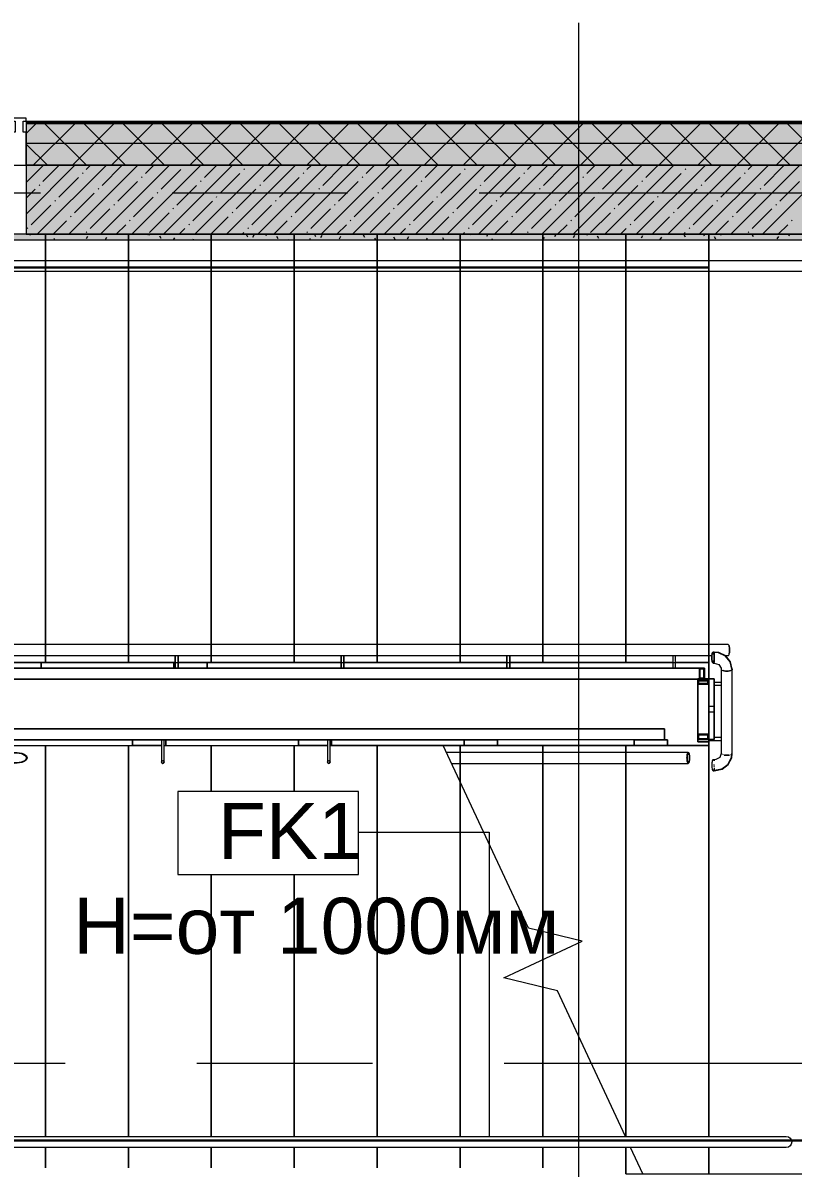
# Model space of a CAD drawing. Header units: millimetres. Extents: x -3817 to 677485, y -22715 to 103890.
# Drawn here: x 423877 to 426664, y 19689 to 23834 of the extents above; entities that cross this region are included whole.
import ezdxf

# ---------------------------------------------------------------- set-up
doc = ezdxf.new("R2010")
doc.units = ezdxf.units.MM
doc.layers.add('PDF _Геометрия', color=7, linetype='Continuous', true_color=0x1d1d1d)
doc.layers.add('PDF _Сплошная заливка', color=7, linetype='Continuous', true_color=0xffffff)
doc.layers.add('PDF _Текст', color=7, linetype='Continuous')
doc.styles.add('PDF GOST-Common', font='arial.ttf')

msp = doc.modelspace()

# ---------------------------------------------------------------- hatches: boundary and pattern name
at = {"layer": 'PDF _Сплошная заливка', "transparency": 33554559}
h = msp.add_hatch(color=256, dxfattribs=at)
h.paths.add_polyline_path([(452358.6, 23319), (452508.6, 23319), (452508.6, 23469), (447428.9, 23469), (447428.9, 23319), (450643.6, 23319)], flags=0)
h.paths.add_polyline_path([(437714.3, 23319), (438528.6, 23319), (438528.6, 23469), (437229.1, 23469), (437229.1, 23319), (437628.6, 23319)], flags=0)
h.paths.add_polyline_path([(436329.1, 23319), (436329.1, 23469), (435029.1, 23469), (435029.1, 23319), (435128.5, 23319)], flags=0)
h.paths.add_polyline_path([(445471.9, 23319), (446528.9, 23319), (446528.9, 23469), (445179.1, 23469), (445179.1, 23319)], flags=0)
h.paths.add_polyline_path([(439428.6, 23319), (440579.1, 23319), (440579.1, 23469), (439428.6, 23469)], flags=0)
h.paths.add_polyline_path([(444179, 23319), (444279.1, 23319), (444279.1, 23469), (442879.1, 23469), (442879.1, 23319), (443532.5, 23319)], flags=0)
h.paths.add_polyline_path([(433835.5, 23319), (434129.1, 23319), (434129.1, 23469), (432708.9, 23469), (432708.9, 23319), (433448.6, 23319)], flags=0)
h.paths.add_polyline_path([(427858.6, 23319), (428428.6, 23319), (428428.6, 23469), (423888.6, 23469), (423888.6, 23319), (427370.9, 23319)], flags=0)
h.paths.add_polyline_path([(429328.6, 23319), (430528.9, 23319), (430528.9, 23469), (429328.6, 23469)], flags=0)
h.paths.add_polyline_path([(420588.6, 23319), (420588.6, 23469), (420338.6, 23469), (420338.6, 23319), (420583, 23319)], flags=0)
h = msp.add_hatch(color=256, dxfattribs=at)
h.paths.add_polyline_path([(427838.6, 23069), (427838.6, 23319), (423888.6, 23319), (423888.6, 23069), (427370.9, 23069)], flags=0)
h.paths.add_polyline_path([(420328.6, 23069), (420588.6, 23069), (420588.6, 23319), (420308.6, 23319), (420308.6, 23069)], flags=0)
msp.add_hatch(color=256, dxfattribs=at).paths.add_polyline_path([(427838.6, 23049), (427838.6, 23069), (420329.1, 23069), (420329.1, 23049), (427370.9, 23049)])

# ---------------------------------------------------------------- linework, layer by layer
at = {"layer": 'PDF _Геометрия', "color": 253, "lineweight": 9, "true_color": 0xaaaaaa}
for points in [[(425888.6, 19067.2), (425888.6, 21334.1), (425888.6, 23834.1)], [(422352.7, 23219), (423940.2, 23219)], [(424416.5, 23219), (425051.5, 23219)], [(425527.7, 23219), (427115.2, 23219)], [(426058.6, 19669), (426058.6, 19764), (426058.6, 19669), (426120, 19669), (426358.6, 19669), (426358.6, 19764), (426358.6, 19669), (427908.6, 19669), (427908.6, 23069), (426358.6, 23069), (422758.6, 23069), (422758.6, 21519), (426358.6, 21519), (426358.6, 21544), (426358.6, 21519), (426239.5, 21519)], [(426358.6, 21460.2), (426358.6, 21519), (426358.6, 23048), (426358.6, 21519), (426358.6, 21219), (426358.6, 19804), (426358.6, 21219), (426358.6, 21237.4)], [(424429.4, 21519), (424258.6, 21519), (423958.6, 21519), (423837.5, 21519)], [(425029.4, 21519), (424858.6, 21519), (424558.6, 21519), (424437.5, 21519)], [(425629.4, 21519), (425458.6, 21519), (425158.6, 21519), (425037.5, 21519)], [(426229.4, 21519), (426058.6, 21519), (425758.6, 21519), (425637.5, 21519)], [(423787.7, 21219), (423958.6, 21219), (424258.6, 21219), (424379.6, 21219)], [(423793.6, 21219), (423958.6, 21219), (424258.6, 21219), (424273.6, 21219)], [(424387.7, 21219), (424558.6, 21219), (424858.6, 21219), (424979.6, 21219)], [(424393.6, 21219), (424558.6, 21219), (424858.6, 21219), (424873.6, 21219)], [(424987.7, 21219), (425158.6, 21219), (425397.2, 21219), (426358.6, 21219), (426358.6, 19804), (426358.6, 21219), (426058.6, 21219), (425758.6, 21219), (425458.6, 21219), (425158.6, 21219), (424993.6, 21219)], [(426057.1, 19804), (425811.5, 20330.7), (425617, 20378), (425900.2, 20510), (425705.8, 20557.3), (425397.2, 21219)], [(422442.7, 20069), (424030.2, 20069)], [(424506.5, 20069), (425141.5, 20069)], [(425617.7, 20069), (427205.2, 20069)], [(426120, 19669), (426075.7, 19764)]]:
    msp.add_lwpolyline(points, dxfattribs=at)
at = {"layer": 'PDF _Геометрия', "color": 9, "lineweight": 9, "true_color": 0xc0c0c0}
msp.add_lwpolyline([(428099.6, 22674), (428353.6, 22674), (428416.1, 22674), (428428.6, 22674), (428428.6, 23069), (428428.6, 23319), (428428.6, 23477), (423888.6, 23477), (423888.6, 23319), (423888.6, 23069), (427838.6, 23069), (420329.1, 23069), (420329.1, 23049), (423388.6, 23049), (427008.6, 23049), (427838.6, 23049), (427838.6, 22663.5)], dxfattribs=at)
at = {"layer": 'PDF _Геометрия', "color": 7, "lineweight": 20}
for points in [[(423878.6, 23439), (423878.6, 23479), (423888.6, 23479), (423888.6, 23489), (423838.6, 23489), (423838.6, 23479), (423848.6, 23479), (423848.6, 23439), (423838.6, 23439), (423838.6, 23319), (423888.6, 23319), (423888.6, 23439)], [(426323.5, 21459), (426343.5, 21459), (426343.5, 21499), (426323.5, 21499)], [(426326.5, 21496), (426340.5, 21496), (426340.5, 21462), (426326.5, 21462)], [(426355.6, 21457.2), (426355.6, 21443.2), (426321.6, 21443.2), (426321.6, 21457.2)], [(426318.6, 21260.2), (426318.6, 21240.2), (426358.6, 21240.2), (426358.6, 21260.2)], [(426355.6, 21257.2), (426355.6, 21243.2), (426321.6, 21243.2), (426321.6, 21257.2)]]:
    msp.add_lwpolyline(points, close=True, dxfattribs=at)
at = {"layer": 'PDF _Геометрия', "color": 7, "lineweight": 9}
for points in [[(428428.6, 23472), (423888.6, 23472)], [(428428.6, 23469), (423888.6, 23469)], [(428428.6, 23398), (423888.6, 23398)], [(427838.6, 23319), (423888.6, 23319), (427858.6, 23319)], [(426441.7, 21187.1), (426443.1, 21188.5), (426443.6, 21189.9), (426443.6, 21494.6), (426437.4, 21521.3), (426419.9, 21542.9), (426394.5, 21555.2), (426378.6, 21557.1), (426373.9, 21557.1)], [(426378.6, 21518.2), (426378.6, 21517.2), (426378.6, 21517.1), (426378.6, 21517.5), (426378.6, 21519.1), (426378.6, 21522), (426378.6, 21525.9), (426378.6, 21530.6), (426378.6, 21535), (426378.6, 21539.5), (426378.6, 21543.8), (426378.6, 21547.8), (426378.6, 21551.3), (426378.6, 21554.1), (426378.6, 21556), (426378.6, 21557.1)], [(426378.6, 21557.1), (426378.6, 21556.4)], [(426442.1, 21494.6), (426435.9, 21521), (426418.5, 21542.1), (426393.2, 21554), (426378.6, 21555.6)], [(426378.6, 21554.6), (426378.6, 21552.5), (426378.6, 21549.3), (426378.6, 21545.2), (426378.6, 21540.6), (426378.6, 21535.8), (426378.6, 21531.1), (426378.6, 21526.8), (426378.6, 21523.2), (426378.6, 21520.5)], [(426378.6, 21554.4), (426378.6, 21551.3), (426378.6, 21547.1), (426378.6, 21542.3), (426378.6, 21537.1), (426378.6, 21541.9), (426378.6, 21546.4), (426378.6, 21550.2), (426378.6, 21553.1), (426378.6, 21550.2), (426378.6, 21546.4), (426378.6, 21541.9), (426378.6, 21537.1), (426378.6, 21532.3), (426378.6, 21527.9), (426378.6, 21524), (426378.6, 21521.1), (426378.6, 21524), (426378.6, 21527.9), (426378.6, 21532.3), (426378.6, 21537.1), (426378.6, 21531.9), (426378.6, 21527.1), (426378.6, 21523), (426378.6, 21519.8)], [(426378.6, 21521.8), (426378.6, 21525), (426378.6, 21529), (426378.6, 21533.6), (426378.6, 21538.4), (426378.6, 21543.1), (426378.6, 21547.5), (426378.6, 21551.1), (426378.6, 21553.7)], [(426418.3, 21544), (426428.8, 21544), (426429.8, 21544.5), (426430.8, 21546), (426431.7, 21548.4), (426432.5, 21551.5), (426433, 21555.3), (426433.4, 21559.6), (426433.5, 21564), (426433.4, 21559.6), (426433, 21555.3), (426432.5, 21551.5)], [(422473.5, 21519), (422473.5, 21499), (422473.5, 21459), (422473.5, 21499), (426343.5, 21499), (426323.5, 21499), (422493.5, 21499)], [(423837.5, 21519), (423943.5, 21519), (423943.5, 21499)], [(423838.3, 21499), (423943.5, 21499), (423943.5, 21519)], [(424423.5, 21499), (424423.5, 21519)], [(424429.4, 21519), (424423.5, 21519), (424423.5, 21499), (424428.7, 21499)], [(424437.5, 21519), (424543.5, 21519), (424543.5, 21499)], [(424438.3, 21499), (424543.5, 21499), (424543.5, 21519)], [(426228.5, 21544), (426228.5, 21499)], [(426238.5, 21499), (426238.5, 21544)], [(426373.9, 21517.1), (426378.6, 21517.1), (426394.5, 21512), (426403.1, 21499.2), (426403.6, 21494.6), (426403.6, 21189.9), (426404.1, 21188.5), (426405.6, 21187.1)], [(426378.6, 21518.6), (426378.6, 21518.7)], [(426378.6, 21517.8), (426378.6, 21517.1), (426378.6, 21517.8)], [(426430.8, 21546), (426431.7, 21548.4)], [(426343.5, 21460.2), (426343.5, 21499), (426323.5, 21499), (426323.5, 21459.8)], [(426343.5, 21460.2), (426343.5, 21499), (426343.5, 21460.2)], [(426403.6, 21494.6), (426404.3, 21496.3), (426403.6, 21494.6), (426404.1, 21493.1), (426405.6, 21491.7), (426408, 21490.5)], [(426412.7, 21489.2), (426410.3, 21489.8)], [(426411.2, 21489.5), (426415, 21488.7), (426419.2, 21488.2), (426423.6, 21488.1), (426428.8, 21488.3), (426433.6, 21488.9), (426437.8, 21490), (426441, 21491.3), (426443, 21492.9), (426443.6, 21494.6), (426443.1, 21496)], [(426418.5, 21488.3), (426415, 21488.8)], [(426443, 21496.3), (426443.6, 21494.6), (426443, 21492.9), (426441, 21491.3), (426437.8, 21490), (426433.6, 21488.9), (426428.8, 21488.3), (426423.6, 21488.1), (426419.2, 21488.2)], [(426358.6, 21440.2), (426318.6, 21440.2), (426318.6, 21460.2), (426323.6, 21460.2)], [(426358.6, 21340.2), (426358.6, 21440.2), (426358.6, 21260.2), (426318.6, 21260.2), (426318.6, 21240.2), (426358.6, 21240.2), (426358.6, 21232.3)], [(426343.4, 21460.2), (426358.6, 21460.2), (426378.6, 21460.2), (426378.6, 21340.2), (426378.6, 21460.2), (426358.6, 21460.2), (426358.6, 21340.2), (426378.6, 21340.2)], [(426403.6, 21447.3), (426398.6, 21447.3), (426378.6, 21447.3)], [(426378.6, 21437.3), (426398.6, 21437.3), (426402.2, 21437.3)], [(426378.6, 21360.2), (426378.6, 21240.2), (426378.6, 21360.2), (426358.6, 21360.2), (426358.6, 21240.2), (426378.6, 21240.2), (426358.6, 21240.2)], [(426358.6, 21260.2), (426358.6, 21360.2)], [(426198.6, 21239), (426198.6, 21279), (426198.6, 21239), (423093.6, 21239)], [(423793.6, 21239), (424273.6, 21239)], [(424379.6, 21219), (424273.6, 21219), (424273.6, 21239), (424393.6, 21239), (424393.6, 21219)], [(424387.7, 21219), (424393.6, 21219), (424393.6, 21239), (424273.6, 21239), (424273.6, 21219)], [(424378.6, 21239), (424378.6, 21184), (424378.6, 21180.5), (424378.6, 21165.1), (424378.6, 21159), (424379.4, 21156.3), (424383.6, 21154), (424386.3, 21154.8), (424388.6, 21159), (424388.6, 21159.3), (424388.6, 21167.6), (424388.6, 21184), (424388.6, 21239)], [(424378.8, 21239), (424378.6, 21239), (424378.8, 21239), (424379.3, 21239), (424380.1, 21239), (424381.1, 21239), (424382.3, 21239), (424383.6, 21239), (424384.9, 21239), (424386.1, 21239), (424387.2, 21239), (424388, 21239), (424388.5, 21239), (424388.6, 21239), (424388.5, 21239)], [(424393.6, 21239), (424873.6, 21239)], [(424979.6, 21219), (424873.6, 21219), (424873.6, 21239), (424993.6, 21239), (424993.6, 21219)], [(424987.7, 21219), (424993.6, 21219), (424993.6, 21239), (424873.6, 21239), (424873.6, 21219)], [(424978.6, 21239), (424978.6, 21184), (424978.6, 21180.5), (424978.6, 21165.1), (424978.6, 21159), (424979.4, 21156.3), (424983.6, 21154), (424986.3, 21154.8), (424988.6, 21159), (424988.6, 21159.3), (424988.6, 21167.6), (424988.6, 21184), (424988.6, 21239)], [(424978.8, 21239), (424978.6, 21239), (424978.8, 21239), (424979.3, 21239), (424980.1, 21239), (424981.1, 21239), (424982.3, 21239), (424983.6, 21239), (424984.9, 21239), (424986.1, 21239), (424987.2, 21239), (424988, 21239), (424988.5, 21239), (424988.6, 21239), (424988.5, 21239)], [(424993.6, 21239), (425473.6, 21239)], [(425593.1, 21219), (425473.6, 21219), (425593.6, 21219), (425593.6, 21239), (425473.6, 21239), (425473.6, 21219), (425473.6, 21239), (425593.1, 21239)], [(426088.6, 21239), (425593.6, 21239), (425593.6, 21219)], [(426358.6, 21237.3), (426398.6, 21237.3), (426402.2, 21237.3)], [(426404.4, 21247.3), (426398.6, 21247.3), (426378.6, 21247.3)], [(426284.4, 21194), (425408.9, 21194)], [(426281.9, 21189.2), (426281.1, 21186.3), (426280.5, 21182.6), (426280.1, 21178.4), (426280, 21174), (426280.1, 21169.6), (426280.5, 21165.4), (426281.1, 21161.7), (426281.9, 21158.8)], [(426282.8, 21156.7), (426283.8, 21155.6), (426284.4, 21155.5), (426284.9, 21155.6), (426285.9, 21156.7), (426286.8, 21158.8), (426287.6, 21161.7), (426288.2, 21165.4), (426288.6, 21169.6), (426288.7, 21174), (426288.6, 21178.4), (426288.2, 21182.6), (426287.6, 21186.3), (426286.8, 21189.2), (426285.9, 21191.3), (426284.9, 21192.4), (426284.4, 21192.5), (426283.8, 21192.4), (426282.8, 21191.3)], [(426403.6, 21189.9), (426398.2, 21175.9), (426383.9, 21167.9), (426378.6, 21167.4)], [(426378.6, 21127.4), (426406.5, 21133.4), (426428.9, 21150.3), (426441.7, 21174.7), (426443.6, 21189.9)], [(426378.6, 21128.9), (426406.2, 21134.9), (426428.2, 21151.7), (426440.5, 21176), (426442.1, 21189.9)], [(426411.2, 21184.9), (426408.9, 21185.6)], [(426413.6, 21184.3), (426418.5, 21183.7), (426423.6, 21183.4), (426428.8, 21183.7), (426433.6, 21184.3)], [(426418.5, 21183.7), (426415, 21184.1)], [(426428.1, 21183.6), (426423.6, 21183.4), (426419.2, 21183.6)], [(426432.3, 21184.1), (426428.8, 21183.7)], [(426439.3, 21185.9), (426437, 21185.2)], [(425427.6, 21154), (426284.4, 21154)], [(426376, 21165.4), (426375, 21166.9), (426373.9, 21167.4), (426372.9, 21166.9), (426371.9, 21165.4), (426371, 21163), (426370.2, 21159.9), (426369.7, 21156.1), (426369.3, 21151.8), (426369.2, 21147.4), (426369.3, 21142.9), (426369.7, 21138.7), (426370.2, 21134.9), (426371, 21131.8), (426371.9, 21129.4), (426372.9, 21127.9), (426373.9, 21127.4), (426375, 21127.9), (426376, 21129.4)], [(426373.4, 21165.8), (426373.9, 21165.9), (426374.4, 21165.8), (426375.5, 21164.7)], [(426378.6, 21167.4), (426373.9, 21167.4)], [(426378.6, 21164.4), (426378.6, 21166.3), (426378.6, 21167.4), (426378.6, 21167.4), (426378.6, 21167)], [(426378.6, 21164.7), (426378.6, 21166.7), (426378.6, 21167.4), (426378.6, 21166.9)], [(426378.6, 21164), (426378.6, 21165.6), (426378.6, 21165.9), (426378.6, 21165.9), (426378.6, 21164.9)], [(426378.6, 21165.3), (426378.6, 21165.9), (426378.6, 21165.3)], [(426378.6, 21165.4), (426378.6, 21163)], [(426378.6, 21147.4), (426378.6, 21149.7)], [(426378.6, 21142.2), (426378.6, 21145.3)], [(426378.6, 21145.3), (426378.6, 21142.2)], [(426375.5, 21130.1), (426374.4, 21129), (426373.9, 21128.9), (426373.4, 21129), (426372.4, 21130.1)], [(426373.9, 21127.4), (426378.6, 21127.4), (426378.6, 21127.9)], [(426378.6, 21137.4), (426378.6, 21133.3), (426378.6, 21130.1)], [(426378.6, 21127.4), (426378.6, 21127.4), (426378.6, 21127.8), (426378.6, 21129.4), (426378.6, 21132.3)], [(425090.9, 20905), (425564.3, 20905), (425564.3, 19803.1)]]:
    msp.add_lwpolyline(points, dxfattribs=at)
at = {"layer": 'PDF _Геометрия', "lineweight": 9}
for points in [[(423888.6, 23434.3), (423923.4, 23469)], [(423914.8, 23319), (424064.8, 23469)], [(424106.9, 23319), (423956.9, 23469)], [(424056.2, 23319), (424206.2, 23469)], [(424248.3, 23319), (424098.3, 23469)], [(424197.6, 23319), (424347.6, 23469)], [(424389.7, 23319), (424239.7, 23469)], [(424339.1, 23319), (424489.1, 23469)], [(424531.2, 23319), (424381.2, 23469)], [(424480.5, 23319), (424630.5, 23469)], [(424672.6, 23319), (424522.6, 23469)], [(424621.9, 23319), (424771.9, 23469)], [(424814, 23319), (424664, 23469)], [(424763.3, 23319), (424913.3, 23469)], [(424955.4, 23319), (424805.4, 23469)], [(424904.7, 23319), (425054.7, 23469)], [(425096.8, 23319), (424946.8, 23469)], [(425046.2, 23319), (425196.2, 23469)], [(425238.3, 23319), (425088.3, 23469)], [(425187.6, 23319), (425337.6, 23469)], [(425379.7, 23319), (425229.7, 23469)], [(425329, 23319), (425479, 23469)], [(425521.1, 23319), (425371.1, 23469)], [(425470.4, 23319), (425620.4, 23469)], [(425662.5, 23319), (425512.5, 23469)], [(425611.9, 23319), (425761.9, 23469)], [(425803.9, 23319), (425653.9, 23469)], [(425753.3, 23319), (425903.3, 23469)], [(425945.4, 23319), (425795.4, 23469)], [(425894.7, 23319), (426044.7, 23469)], [(426086.8, 23319), (425936.8, 23469)], [(426036.1, 23319), (426186.1, 23469)], [(426228.2, 23319), (426078.2, 23469)], [(426177.5, 23319), (426327.5, 23469)], [(426369.6, 23319), (426219.6, 23469)], [(426319, 23319), (426469, 23469)], [(426511.1, 23319), (426361.1, 23469)], [(426460.4, 23319), (426610.4, 23469)], [(426652.5, 23319), (426502.5, 23469)], [(426601.8, 23319), (426751.8, 23469)], [(426793.9, 23319), (426643.9, 23469)], [(423965.5, 23319), (423888.6, 23395.8)], [(423888.6, 23256.5), (423951.1, 23319)], [(423888.6, 23142.4), (424065.2, 23319)], [(423892.6, 23317.5), (423894.1, 23319)], [(423929.2, 23069), (424179.2, 23319)], [(423949.6, 23260.5), (424008.2, 23319)], [(424043.3, 23069), (424293.3, 23319)], [(424106.5, 23303.2), (424122.2, 23319)], [(424157.3, 23069), (424407.3, 23319)], [(424163.5, 23246.2), (424234.8, 23317.5)], [(424271.4, 23069), (424521.4, 23319)], [(424320.3, 23289), (424350.3, 23319)], [(424377.3, 23232), (424448.6, 23303.2)], [(424385.4, 23069), (424635.4, 23319)], [(424462.9, 23317.5), (424464.4, 23319)], [(424499.5, 23069), (424749.5, 23319)], [(424534.1, 23274.7), (424578.4, 23319)], [(424613.5, 23069), (424863.5, 23319)], [(424676.7, 23303.2), (424679.1, 23305.6)], [(424691, 23317.5), (424692.5, 23319)], [(424727.6, 23069), (424977.6, 23319)], [(424748, 23260.5), (424806.5, 23319)], [(424841.6, 23069), (425091.6, 23319)], [(424904.8, 23303.2), (424920.6, 23319)], [(424955.7, 23069), (425205.7, 23319)], [(424961.8, 23246.2), (425033.1, 23317.5)], [(425069.7, 23069), (425319.7, 23319)], [(425118.6, 23289), (425148.7, 23319)], [(425175.7, 23232), (425246.9, 23303.2)], [(425183.8, 23069), (425433.8, 23319)], [(425261.2, 23317.5), (425262.7, 23319)], [(425297.8, 23069), (425547.8, 23319)], [(425332.5, 23274.7), (425376.8, 23319)], [(425411.9, 23069), (425661.9, 23319)], [(425475, 23303.2), (425477.4, 23305.6)], [(425489.3, 23317.5), (425490.8, 23319)], [(425525.9, 23069), (425775.9, 23319)], [(425546.3, 23260.5), (425604.9, 23319)], [(425640, 23069), (425890, 23319)], [(425703.1, 23303.2), (425718.9, 23319)], [(425754, 23069), (426004, 23319)], [(425760.2, 23246.2), (425831.4, 23317.5)], [(425868.1, 23069), (426118.1, 23319)], [(425917, 23289), (425947, 23319)], [(425974, 23232), (426045.3, 23303.2)], [(425982.1, 23069), (426232.1, 23319)], [(426059.5, 23317.5), (426061.1, 23319)], [(426096.2, 23069), (426346.2, 23319)], [(426130.8, 23274.7), (426175.1, 23319)], [(426210.2, 23069), (426460.2, 23319)], [(426273.4, 23303.2), (426275.8, 23305.6)], [(426287.6, 23317.5), (426289.2, 23319)], [(426324.3, 23069), (426574.3, 23319)], [(426344.7, 23260.5), (426403.2, 23319)], [(426438.3, 23069), (426688.3, 23319)], [(426501.5, 23303.2), (426517.3, 23319)], [(426552.4, 23069), (426802.4, 23319)], [(426558.5, 23246.2), (426629.8, 23317.5)], [(424006.7, 23203.4), (424077.9, 23274.7)], [(424092.2, 23289), (424094.6, 23291.4)], [(424220.5, 23189.2), (424291.8, 23260.5)], [(424306, 23274.7), (424308.4, 23277.1)], [(424519.9, 23260.5), (424522.3, 23262.8)], [(424591.2, 23217.7), (424662.4, 23289)], [(424805, 23203.4), (424876.3, 23274.7)], [(424890.5, 23289), (424892.9, 23291.4)], [(425018.8, 23189.2), (425090.1, 23260.5)], [(425104.4, 23274.7), (425106.8, 23277.1)], [(425318.2, 23260.5), (425320.6, 23262.8)], [(425389.5, 23217.7), (425460.8, 23289)], [(425603.3, 23203.4), (425674.6, 23274.7)], [(425688.9, 23289), (425691.3, 23291.4)], [(425817.2, 23189.2), (425888.5, 23260.5)], [(425902.7, 23274.7), (425905.1, 23277.1)], [(426116.6, 23260.5), (426118.9, 23262.8)], [(426187.9, 23217.7), (426259.1, 23289)], [(426401.7, 23203.4), (426473, 23274.7)], [(426487.2, 23289), (426489.6, 23291.4)], [(426615.5, 23189.2), (426686.8, 23260.5)], [(423888.6, 23199.5), (423921.1, 23232)], [(423935.4, 23246.2), (423937.8, 23248.6)], [(424063.7, 23146.4), (424135, 23217.7)], [(424149.2, 23232), (424151.6, 23234.3)], [(424363.1, 23217.7), (424365.4, 23220.1)], [(424434.3, 23174.9), (424505.6, 23246.2)], [(424648.2, 23160.7), (424719.5, 23232)], [(424733.7, 23246.2), (424736.1, 23248.6)], [(424862, 23146.4), (424933.3, 23217.7)], [(424947.6, 23232), (424949.9, 23234.3)], [(425161.4, 23217.7), (425163.8, 23220.1)], [(425232.7, 23174.9), (425304, 23246.2)], [(425446.5, 23160.7), (425517.8, 23232)], [(425532.1, 23246.2), (425534.4, 23248.6)], [(425660.4, 23146.4), (425731.7, 23217.7)], [(425745.9, 23232), (425748.3, 23234.3)], [(425959.8, 23217.7), (425962.1, 23220.1)], [(426031, 23174.9), (426102.3, 23246.2)], [(426244.9, 23160.7), (426316.2, 23232)], [(426330.4, 23246.2), (426332.8, 23248.6)], [(426458.7, 23146.4), (426530, 23217.7)], [(426544.3, 23232), (426546.6, 23234.3)], [(423906.9, 23103.7), (423978.1, 23174.9)], [(423992.4, 23189.2), (423994.8, 23191.6)], [(424206.2, 23174.9), (424208.6, 23177.3)], [(424277.5, 23132.2), (424348.8, 23203.4)], [(424491.4, 23117.9), (424562.7, 23189.2)], [(424576.9, 23203.4), (424579.3, 23205.8)], [(424705.2, 23103.7), (424776.5, 23174.9)], [(424790.7, 23189.2), (424793.1, 23191.6)], [(425004.6, 23174.9), (425007, 23177.3)], [(425075.9, 23132.2), (425147.2, 23203.4)], [(425289.7, 23117.9), (425361, 23189.2)], [(425375.3, 23203.4), (425377.6, 23205.8)], [(425503.6, 23103.7), (425574.8, 23174.9)], [(425589.1, 23189.2), (425591.5, 23191.6)], [(425802.9, 23174.9), (425805.3, 23177.3)], [(425874.2, 23132.2), (425945.5, 23203.4)], [(426088.1, 23117.9), (426159.3, 23189.2)], [(426173.6, 23203.4), (426176, 23205.8)], [(426301.9, 23103.7), (426373.2, 23174.9)], [(426387.4, 23189.2), (426389.8, 23191.6)], [(426601.3, 23174.9), (426603.7, 23177.3)], [(424049.4, 23132.2), (424051.8, 23134.5)], [(424120.7, 23089.4), (424192, 23160.7)], [(424334.6, 23075.1), (424405.8, 23146.4)], [(424420.1, 23160.7), (424422.5, 23163)], [(424556.5, 23069), (424619.7, 23132.2)], [(424633.9, 23146.4), (424636.3, 23148.8)], [(424847.8, 23132.2), (424850.1, 23134.5)], [(424919.1, 23089.4), (424990.3, 23160.7)], [(425132.9, 23075.1), (425204.2, 23146.4)], [(425218.4, 23160.7), (425220.8, 23163)], [(425354.9, 23069), (425418, 23132.2)], [(425432.3, 23146.4), (425434.6, 23148.8)], [(425646.1, 23132.2), (425648.5, 23134.5)], [(425717.4, 23089.4), (425788.7, 23160.7)], [(425931.2, 23075.1), (426002.5, 23146.4)], [(426016.8, 23160.7), (426019.1, 23163)], [(426153.2, 23069), (426216.4, 23132.2)], [(426230.6, 23146.4), (426233, 23148.8)], [(426444.5, 23132.2), (426446.8, 23134.5)], [(426515.7, 23089.4), (426587, 23160.7)], [(423892.6, 23089.4), (423895, 23091.8)], [(423986.3, 23069), (424035.2, 23117.9)], [(424214.4, 23069), (424249, 23103.7)], [(424263.3, 23117.9), (424265.6, 23120.3)], [(424442.5, 23069), (424462.9, 23089.4)], [(424477.1, 23103.7), (424479.5, 23106)], [(424691, 23089.4), (424693.3, 23091.8)], [(424784.6, 23069), (424833.5, 23117.9)], [(425012.7, 23069), (425047.4, 23103.7)], [(425061.6, 23117.9), (425064, 23120.3)], [(425240.8, 23069), (425261.2, 23089.4)], [(425275.5, 23103.7), (425277.8, 23106)], [(425489.3, 23089.4), (425491.7, 23091.8)], [(425583, 23069), (425631.9, 23117.9)], [(425811.1, 23069), (425845.7, 23103.7)], [(425860, 23117.9), (425862.3, 23120.3)], [(426039.2, 23069), (426059.5, 23089.4)], [(426073.8, 23103.7), (426076.2, 23106)], [(426287.6, 23089.4), (426290, 23091.8)], [(426381.3, 23069), (426430.2, 23117.9)], [(426609.4, 23069), (426644, 23103.7)], [(426658.3, 23117.9), (426660.7, 23120.3)], [(424106.5, 23075.1), (424108.8, 23077.5)], [(424670.6, 23069), (424676.7, 23075.1)], [(424904.8, 23075.1), (424907.2, 23077.5)], [(425468.9, 23069), (425475, 23075.1)], [(425703.1, 23075.1), (425705.5, 23077.5)], [(426267.3, 23069), (426273.4, 23075.1)], [(426501.5, 23075.1), (426503.9, 23077.5)]]:
    msp.add_lwpolyline(points, dxfattribs=at)
at = {"layer": 'PDF _Геометрия', "color": 253, "lineweight": 9, "true_color": 0x9b9b9b}
for points in [[(423904.8, 23069), (423902.2, 23064.4)], [(423912, 23067), (423910.8, 23069)], [(423992.7, 23049), (423990.2, 23053.4)], [(424069.7, 23049.7), (424069.3, 23049)], [(424111.3, 23060.9), (424106.3, 23052.2)], [(424179.3, 23056.8), (424174.8, 23049)], [(424327.2, 23069), (424325.6, 23066.3)], [(424335.4, 23065.1), (424333.1, 23069)], [(424377, 23053.9), (424372, 23062.6)], [(424425.1, 23055.7), (424421.2, 23049)], [(424493.1, 23051.6), (424491.6, 23049)], [(424690.8, 23059.1), (424685.8, 23067.8)], [(424712.5, 23065.8), (424707.4, 23057.1)], [(424749.5, 23069), (424749.1, 23068.2)], [(424758.8, 23063.2), (424755.5, 23069)], [(424800.5, 23052), (424795.4, 23060.7)], [(424837.4, 23049), (424837.1, 23049.6)], [(424916.6, 23053.5), (424913.9, 23049)], [(424936.5, 23060.2), (424931.5, 23068.9)], [(424958.2, 23064.7), (424953.2, 23056)], [(425026.2, 23060.6), (425021.2, 23051.9)], [(425114.2, 23057.2), (425109.2, 23065.9)], [(425154.2, 23049), (425150.8, 23054.8)], [(425223.9, 23050.1), (425218.9, 23058.8)], [(425272, 23059.5), (425266.9, 23050.8)], [(425340, 23055.4), (425336.3, 23049)], [(425400.5, 23049), (425396.6, 23055.9)], [(425496, 23066.5), (425494.6, 23069)], [(425559, 23069), (425554.3, 23060.9)], [(425576.5, 23049), (425574.3, 23052.9)], [(425763.4, 23057.3), (425758.6, 23049)], [(425805.1, 23068.5), (425800, 23059.8)], [(425873.1, 23064.4), (425868.1, 23055.7)], [(425919.5, 23064.6), (425916.9, 23069)], [(425961.1, 23053.4), (425956.1, 23062.1)], [(426118.8, 23063.3), (426113.8, 23054.6)], [(426186.9, 23059.2), (426181.8, 23050.5)], [(426274.9, 23058.6), (426269.9, 23067.3)], [(426342.9, 23062.7), (426339.3, 23069)], [(426384.6, 23051.5), (426379.5, 23060.2)], [(426403.7, 23069), (426401.2, 23064.6)], [(426421.2, 23049), (426421.2, 23049.1)], [(426520.6, 23059.7), (426515.6, 23068.4)], [(426568.7, 23049.9), (426568.1, 23049)], [(426610.3, 23061.1), (426605.3, 23052.4)], [(426650.1, 23069), (426646.9, 23063.6)]]:
    msp.add_lwpolyline(points, dxfattribs=at)
at = {"layer": 'PDF _Геометрия', "color": 253, "lineweight": 9, "true_color": 0xaaaaaa}
for points in [[(423958.6, 23069), (423958.6, 21519)], [(423958.6, 23048), (423958.6, 22974)], [(424258.6, 23069), (424258.6, 21519)], [(424258.6, 23048), (424258.6, 22974)], [(424558.6, 23069), (424558.6, 21519)], [(424558.6, 23048), (424558.6, 22974)], [(424858.6, 23069), (424858.6, 21519)], [(424858.6, 23048), (424858.6, 22974)], [(425158.6, 23069), (425158.6, 21519)], [(425158.6, 23048), (425158.6, 22974)], [(425458.6, 23069), (425458.6, 23049)], [(425458.6, 23048), (425458.6, 21519)], [(425458.6, 23048), (425458.6, 22974)], [(425758.6, 23069), (425758.6, 23049)], [(425758.6, 23048), (425758.6, 21519)], [(425758.6, 23048), (425758.6, 22974)], [(426058.6, 23069), (426058.6, 23049)], [(426058.6, 23048), (426058.6, 21519)], [(426058.6, 23048), (426058.6, 22974)], [(426358.6, 23069), (426358.6, 23049)], [(426358.6, 23048), (426358.6, 22974)], [(423958.6, 22934), (423958.6, 21583.5)], [(424258.6, 22934), (424258.6, 21583.5)], [(424558.6, 22934), (424558.6, 21583.5)], [(424858.6, 22934), (424858.6, 21583.5)], [(425158.6, 22934), (425158.6, 21583.5)], [(425458.6, 22934), (425458.6, 21583.5)], [(425758.6, 22934), (425758.6, 21583.5)], [(426058.6, 22934), (426058.6, 21584)], [(426358.6, 22934), (426358.6, 21584)], [(423958.6, 21544.5), (423958.6, 21519)], [(424258.6, 21544.5), (424258.6, 21519)], [(424558.6, 21544.5), (424558.6, 21519)], [(424858.6, 21544.5), (424858.6, 21519)], [(425158.6, 21544.5), (425158.6, 21519)], [(425458.6, 21544.5), (425458.6, 21519)], [(425758.6, 21544.5), (425758.6, 21519)], [(426058.6, 21544), (426058.6, 21519)], [(423958.6, 19804), (423958.6, 21219)], [(424258.6, 19804), (424258.6, 21219)], [(424558.6, 21051.9), (424558.6, 21219)], [(424858.6, 21051.9), (424858.6, 21219)], [(425158.6, 19804), (425158.6, 21219)], [(425458.6, 19804), (425458.6, 21087.4), (425458.6, 21219), (425458.6, 21087.4)], [(425458.6, 21193.1), (425458.6, 21219)], [(425758.6, 20444), (425758.6, 20544.5), (425758.6, 21219), (425758.6, 20544.5)], [(425758.6, 21193.3), (425758.6, 21219)], [(426058.6, 19804), (426058.6, 21219)], [(426058.6, 21194), (426058.6, 21219)], [(425458.6, 21087.4), (425458.6, 21154.9)], [(425758.6, 20544.5), (425758.6, 21154.7)], [(426058.6, 19804), (426058.6, 21154)], [(424558.6, 19804), (424558.6, 20751.9)], [(424858.6, 19804), (424858.6, 20751.9)], [(425758.6, 19804), (425758.6, 20343.6), (425758.6, 20444), (425758.6, 20343.6)], [(425758.6, 20343.6), (425758.6, 20444)], [(423958.6, 19690), (423958.6, 19764)], [(424258.6, 19690), (424258.6, 19764)], [(424558.6, 19690), (424558.6, 19764)], [(424858.6, 19690), (424858.6, 19764)], [(425158.6, 19690), (425158.6, 19764)], [(425458.6, 19690), (425458.6, 19764)], [(425758.6, 19690), (425758.6, 19764)], [(426358.6, 19689.6), (426358.6, 19764)]]:
    msp.add_lwpolyline(points, close=True, dxfattribs=at)
at = {"layer": 'PDF _Геометрия', "color": 7, "lineweight": 9}
for points in [[(426938.6, 22934), (422178.6, 22934, -0.999973), (422178.6, 22974), (426938.6, 22974, -0.999973)], [(422478.6, 19804), (426638.6, 19804, -0.999972), (426638.6, 19764), (422478.6, 19764, -0.999974)]]:
    msp.add_lwpolyline(points, format="xyb", close=True, dxfattribs=at)
at = {"layer": 'PDF _Геометрия', "color": 231, "lineweight": 30, "true_color": 0xff80c0}
for points in [[(426358.6, 22949), (420428.6, 22949)], [(421838.6, 19789), (427738.6, 19789)]]:
    msp.add_lwpolyline(points, dxfattribs=at)
at = {"layer": 'PDF _Геометрия', "color": 7, "lineweight": 9}
msp.add_lwpolyline([(426430.8, 21582), (426431.7, 21579.6), (426432.5, 21576.5), (426433, 21572.7), (426433.4, 21568.5), (426433.5, 21564), (426433.4, 21568.5), (426433, 21572.7), (426432.5, 21576.5), (426431.7, 21579.6), (426430.8, 21582), (426429.8, 21583.5), (426428.8, 21584), (422378.8, 21584, 0.241521), (422378.8, 21544), (426369.9, 21544)], format="xyb", dxfattribs=at)
for points in [[(426369.2, 21537.1), (426369.3, 21541.6), (426369.7, 21545.8), (426370.2, 21549.6), (426371, 21552.8), (426371.9, 21555.1), (426372.9, 21556.6), (426373.9, 21557.1), (426375, 21556.6), (426376, 21555.1), (426376.9, 21552.8), (426377.6, 21549.6), (426378.2, 21545.8), (426378.5, 21541.6), (426378.6, 21537.1), (426378.5, 21532.7), (426378.2, 21528.4), (426377.6, 21524.6), (426376.9, 21521.5), (426376, 21519.1), (426375, 21517.6), (426373.9, 21517.1), (426372.9, 21517.6), (426371.9, 21519.1), (426371, 21521.5), (426370.2, 21524.6), (426369.7, 21528.4), (426369.3, 21532.7)], [(426369.5, 21537.1), (426369.7, 21532.7), (426370, 21528.5), (426370.6, 21524.9), (426371.4, 21521.9), (426372.4, 21519.8), (426373.4, 21518.8), (426373.9, 21518.6), (426374.4, 21518.8), (426375.5, 21519.8), (426376.4, 21521.9), (426377.2, 21524.9), (426377.8, 21528.5), (426378.2, 21532.7), (426378.3, 21537.1), (426378.2, 21541.5), (426377.8, 21545.7), (426377.2, 21549.4), (426376.4, 21552.3), (426375.5, 21554.4), (426374.4, 21555.5), (426373.9, 21555.6), (426373.4, 21555.5), (426372.4, 21554.4), (426371.4, 21552.3), (426370.6, 21549.4), (426370, 21545.7), (426369.7, 21541.5)], [(424428.5, 21499), (424428.5, 21544.5)], [(424438.5, 21544.5), (424438.5, 21499)], [(425028.5, 21499), (425028.5, 21544.5)], [(425038.5, 21544.5), (425038.5, 21499)], [(425628.5, 21499), (425628.5, 21544.5)], [(425638.5, 21544.5), (425638.5, 21499)], [(426340.5, 21496), (426326.5, 21496), (426326.5, 21462), (426340.5, 21462)], [(426318.6, 21459), (422473.5, 21459), (422493.5, 21459)], [(426318.6, 21452.3), (426318.6, 21232.3), (426358.6, 21232.3), (426318.6, 21232.3), (426318.6, 21252.3), (426318.6, 21432.3)], [(426355.6, 21457.2), (426321.6, 21457.2), (426321.6, 21443.2), (426355.6, 21443.2)], [(426355.6, 21452.3), (426321.6, 21452.3)], [(423083.6, 21279), (423063.6, 21279), (426198.6, 21279), (426178.6, 21279)], [(426088.6, 21219), (426088.6, 21239), (426208.6, 21239), (426208.6, 21219), (426088.6, 21219), (426208.6, 21219), (426208.6, 21239), (426088.6, 21239)], [(426355.6, 21243.2), (426355.6, 21257.2), (426321.6, 21257.2), (426321.6, 21243.2)], [(426279.6, 21174), (426279.8, 21178.5), (426280.1, 21182.7), (426280.7, 21186.5), (426281.4, 21189.6), (426282.3, 21192), (426283.3, 21193.5), (426284.4, 21194), (426285.4, 21193.5), (426286.4, 21192), (426287.3, 21189.6), (426288.1, 21186.5), (426288.6, 21182.7), (426289, 21178.5), (426289.1, 21174), (426289, 21169.6), (426288.6, 21165.3), (426288.1, 21161.5), (426287.3, 21158.4), (426286.4, 21156), (426285.4, 21154.5), (426284.4, 21154), (426283.3, 21154.5), (426282.3, 21156), (426281.4, 21158.4), (426280.7, 21161.5), (426280.1, 21165.3), (426279.8, 21169.6)], [(425090.9, 21051.9), (424437.7, 21051.9), (424437.7, 20751.9), (425090.9, 20751.9)]]:
    msp.add_lwpolyline(points, close=True, dxfattribs=at)
at = {"layer": 'PDF _Геометрия', "color": 7, "lineweight": 20}
msp.add_lwpolyline([(426323.6, 21460.2), (426318.6, 21460.2), (426318.6, 21440.2), (426358.6, 21440.2), (426358.6, 21460.2), (426343.4, 21460.2)], dxfattribs=at)
at = {"layer": 'PDF _Геометрия', "color": 7, "lineweight": 9}
for centre in [(424383.6, 21159), (424983.6, 21159)]:
    msp.add_circle(centre, 5, dxfattribs=at)
at = {"layer": 'PDF _Геометрия', "color": 7, "lineweight": 20}
for major_axis, ratio, start_param, end_param in [((44.6, 0), 0.447218, 6.283182321172441, 12.56636762835203), ((-41.5, 0), 0.44722, 3.141613, 9.424798)]:
    msp.add_ellipse((423847.9, 21174), major_axis=major_axis, ratio=ratio, start_param=start_param, end_param=end_param, dxfattribs=at)

# ---------------------------------------------------------------- texts
at = {"layer": 'PDF _Текст', "color": 250, "true_color": 0x3c3c3c, "char_height": 203.2, "attachment_point": 4, "style": 'PDF GOST-Common'}
for s, insert in [('FK1', (424582.9, 20909)), ('Н=от 1000мм', (424059, 20565))]:
    msp.add_mtext(s, dxfattribs=dict(at, insert=insert))

doc.saveas('drawing.dxf')
